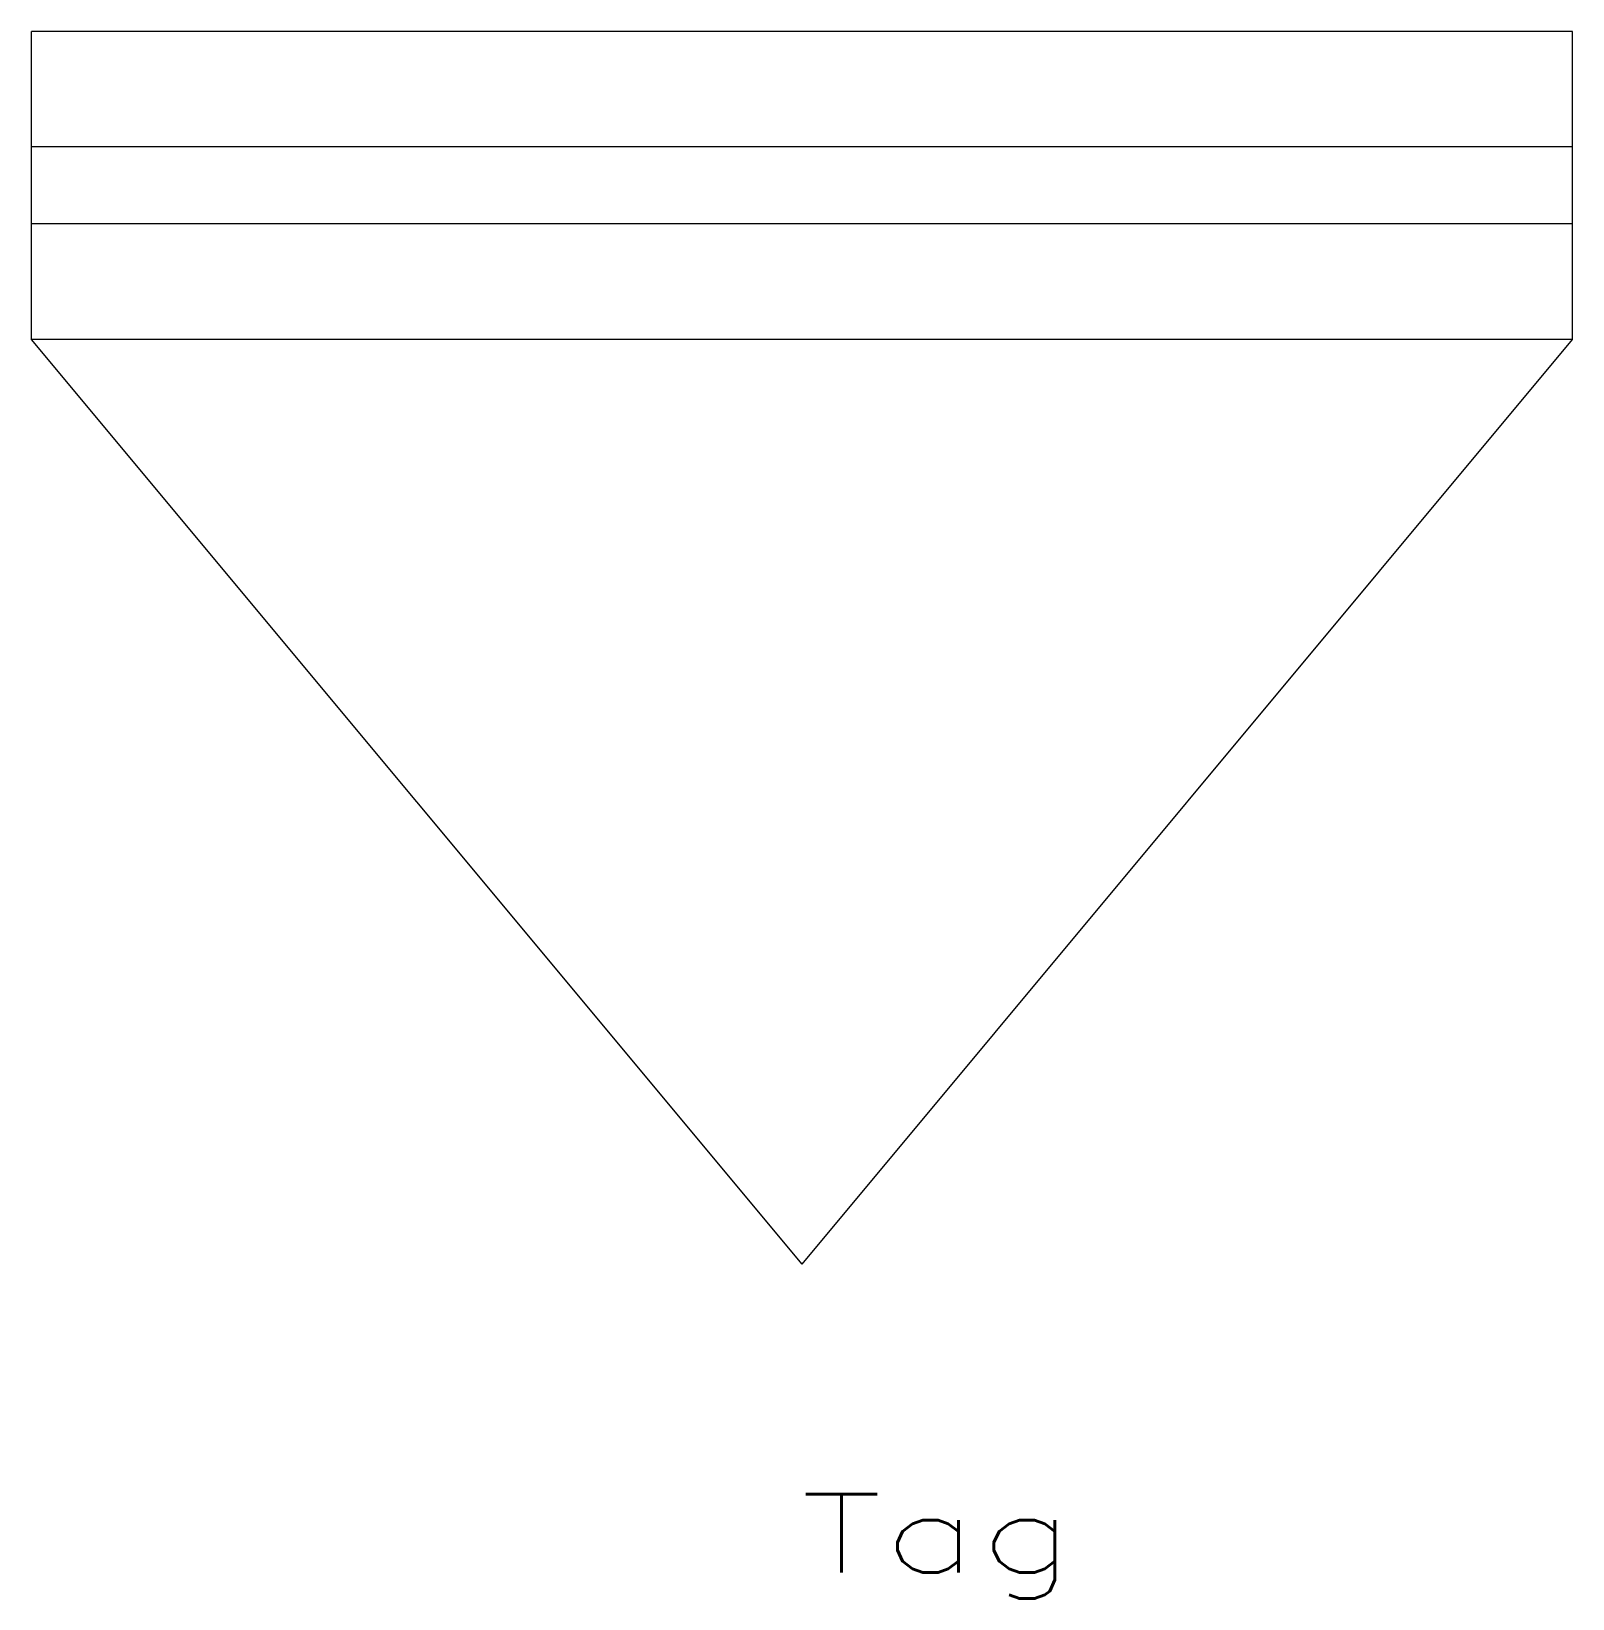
# Model space of a CAD drawing. Header units: inches. Extents: x -12.5 to 12.5, y -16.1 to 9.3.
import ezdxf
from ezdxf.enums import TextEntityAlignment as Align

# ---------------------------------------------------------------- set-up
doc = ezdxf.new("R2010")
doc.units = ezdxf.units.IN
doc.header["$MEASUREMENT"] = 0
doc.layers.get('0').update_dxf_attribs({"lineweight": 0})
doc.styles.add('STANDARD1', font='TXT.SHX')

msp = doc.modelspace()

# ---------------------------------------------------------------- linework, layer by layer
for p, q in [((12.481, 9.342), (-12.519, 9.342)), ((-12.519, 4.342), (-12.519, 9.342)), ((12.481, 4.342), (12.481, 9.342)), ((12.481, 4.342), (-12.519, 4.342)), ((-0.019, -10.658), (-12.519, 4.342)), ((-0.019, -10.658), (12.481, 4.342))]:
    msp.add_line(p, q)
at = {"linetype": 'Continuous'}
for p, q in [((12.481, 7.467), (-12.519, 7.467)), ((12.481, 6.217), (-12.519, 6.217))]:
    msp.add_line(p, q, dxfattribs=at)

# ---------------------------------------------------------------- texts
at = {"color": 7, "linetype": 'Continuous', "style": 'STANDARD1', "width": 1.361111}
msp.add_text('Tag', height=1.272, dxfattribs=at).set_placement((-0.038, -15.661), (4.414, -15.661), align=Align.FIT)

doc.saveas('drawing.dxf')
